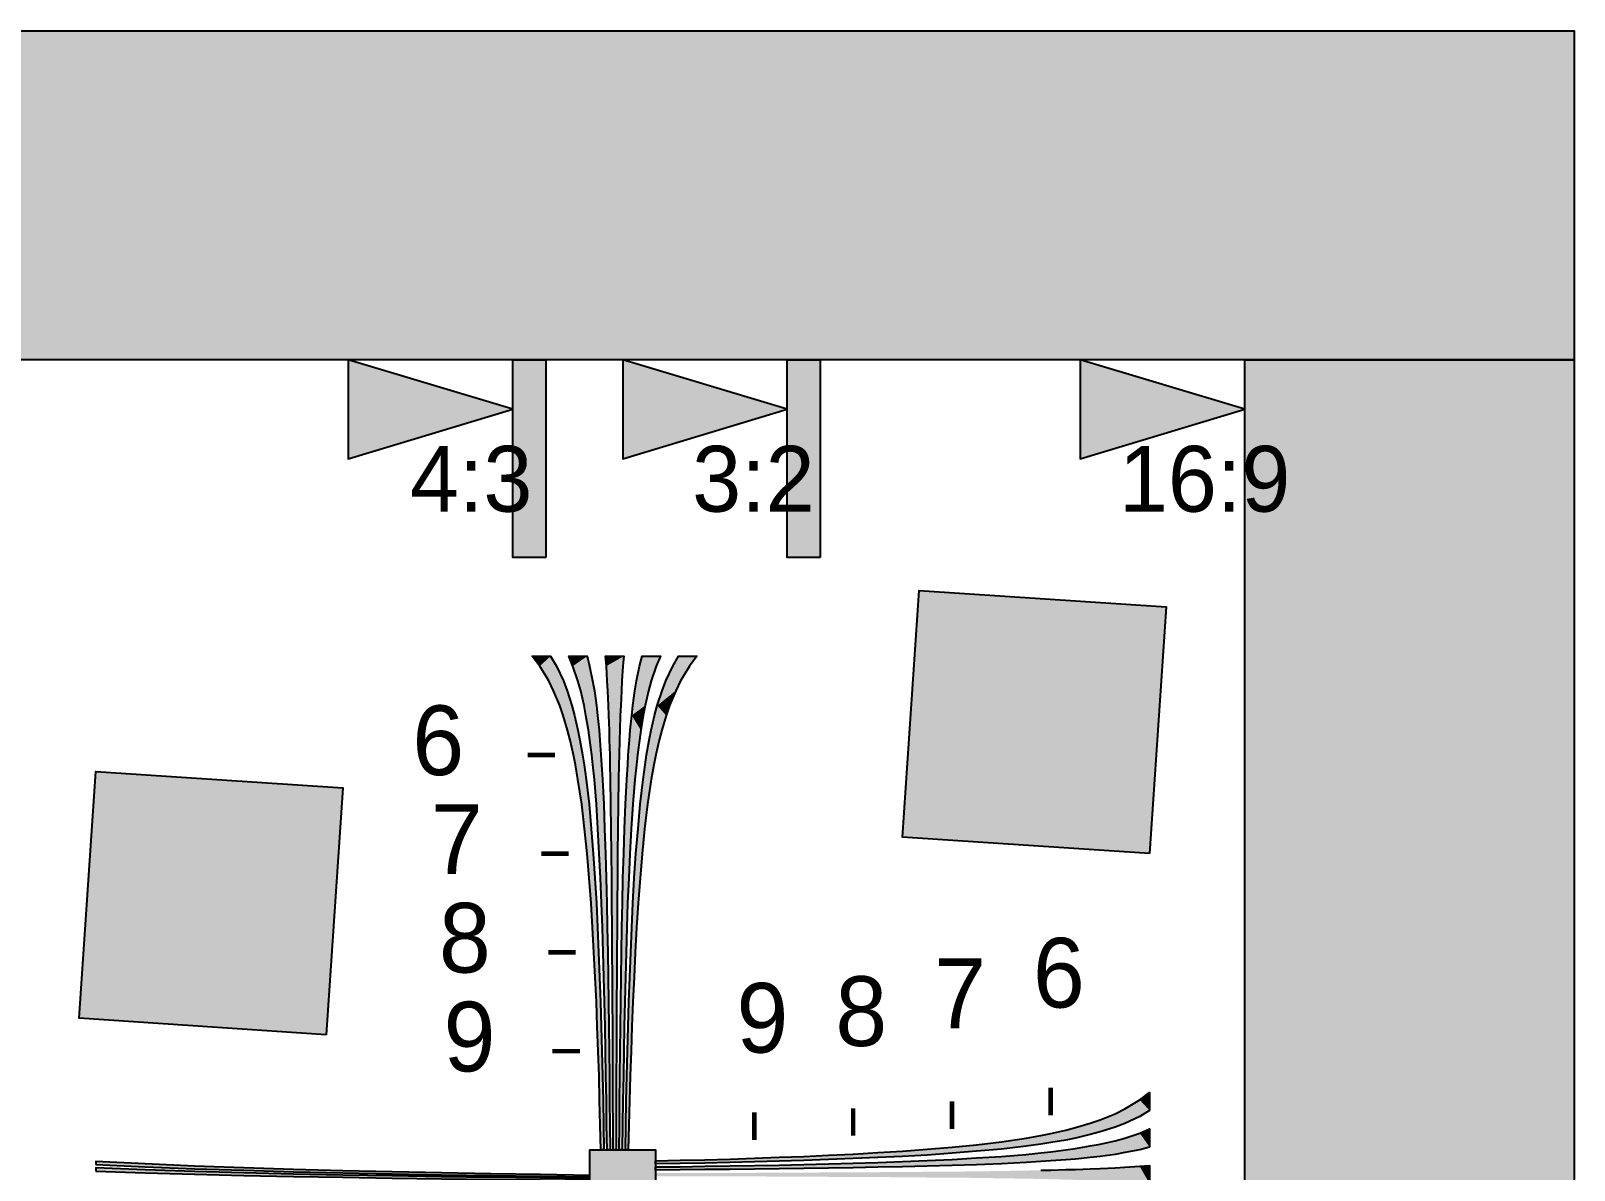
# Model space of a CAD drawing. Header units: millimetres. Extents: x 0 to 420, y 0 to 297.
# Drawn here: x 304 to 420, y 211.3 to 297 of the extents above; entities that cross this region are included whole.
import ezdxf

# ---------------------------------------------------------------- set-up
doc = ezdxf.new("R2010")
doc.units = ezdxf.units.MM
for name, color, linetype in [('FRAME', 7, 'Continuous'), ('GLUE', 1, 'Continuous'), ('LABELS', 7, 'Continuous'), ('PERIPHERY', 7, 'Continuous'), ('SFR', 7, 'Continuous')]:
    doc.layers.add(name, color=color, linetype=linetype)

msp = doc.modelspace()

# ---------------------------------------------------------------- hatches: boundary and pattern name
at = {"layer": 'FRAME', "true_color": 0x000000}
h = msp.add_hatch(color=7, dxfattribs=at)
h.dxf.hatch_style = 1
h.paths.add_polyline_path([(169.25, 297), (420, 297), (420, 272.25), (169.25, 272.25), (169.25, 297)])
h = msp.add_hatch(color=7, dxfattribs=at)
h.dxf.hatch_style = 1
h.paths.add_polyline_path([(327.87, 272.25), (327.87, 264.82), (340.24, 268.54), (327.87, 272.25)])
h = msp.add_hatch(color=7, dxfattribs=at)
h.dxf.hatch_style = 1
h.paths.add_polyline_path([(342.72, 257.4), (340.24, 257.4), (340.24, 272.25), (342.72, 272.25), (342.72, 257.4)])
h = msp.add_hatch(color=7, dxfattribs=at)
h.dxf.hatch_style = 1
h.paths.add_polyline_path([(348.5, 272.25), (348.5, 264.82), (360.87, 268.54), (348.5, 272.25)])
h = msp.add_hatch(color=7, dxfattribs=at)
h.dxf.hatch_style = 1
h.paths.add_polyline_path([(363.35, 257.4), (360.87, 257.4), (360.87, 272.25), (363.35, 272.25), (363.35, 257.4)])
h = msp.add_hatch(color=7, dxfattribs=at)
h.dxf.hatch_style = 1
h.paths.add_polyline_path([(382.87, 272.25), (382.87, 264.82), (395.25, 268.54), (382.87, 272.25)])
h = msp.add_hatch(color=7, dxfattribs=at)
h.dxf.hatch_style = 1
h.paths.add_polyline_path([(395.25, 272.25), (420, 272.25), (420, 24.75), (395.25, 24.75), (395.25, 272.25)])
at = {"layer": 'PERIPHERY', "true_color": 0x000000}
h = msp.add_hatch(color=7, dxfattribs=at)
h.dxf.hatch_style = 1
h.paths.add_polyline_path([(343.08, 249.97), (343.52, 249.23), (344.04, 248.12), (344.32, 247.38), (344.68, 246.26), (344.88, 245.52), (345.14, 244.41), (345.29, 243.66), (345.49, 242.55), (345.6, 241.81), (345.75, 240.69), (345.97, 238.84), (346.14, 236.98), (346.29, 235.12), (346.41, 233.27), (346.52, 231.41), (346.61, 229.56), (346.69, 227.7), (346.76, 225.84), (346.82, 223.99), (346.88, 222.13), (346.93, 220.27), (346.98, 218.42), (347.02, 216.56), (347.05, 214.71), (347.09, 212.85), (346.86, 212.85), (346.81, 214.71), (346.76, 216.56), (346.72, 218.42), (346.65, 220.27), (346.59, 222.13), (346.52, 223.99), (346.43, 225.84), (346.34, 227.7), (346.24, 229.56), (346.12, 231.41), (345.99, 233.27), (345.83, 235.13), (345.64, 236.98), (345.42, 238.84), (345.14, 240.69), (344.94, 241.81), (344.8, 242.55), (344.55, 243.66), (344.36, 244.41), (344.02, 245.52), (343.77, 246.26), (343.31, 247.38), (342.94, 248.12), (342.27, 249.23), (341.7, 249.98), (343.08, 249.98), (343.08, 249.97)])
h = msp.add_hatch(color=7, dxfattribs=at)
h.dxf.hatch_style = 1
h.paths.add_polyline_path([(345.83, 249.97), (346.01, 249.23), (346.24, 248.12), (346.37, 247.38), (346.52, 246.26), (346.6, 245.52), (346.72, 244.41), (346.78, 243.66), (346.86, 242.55), (346.91, 241.81), (346.98, 240.69), (347.07, 238.84), (347.14, 236.98), (347.2, 235.12), (347.26, 233.27), (347.3, 231.41), (347.34, 229.56), (347.38, 227.7), (347.4, 225.84), (347.43, 223.99), (347.46, 222.13), (347.48, 220.27), (347.5, 218.42), (347.51, 216.56), (347.53, 214.71), (347.55, 212.85), (347.32, 212.85), (347.29, 214.71), (347.27, 216.56), (347.24, 218.42), (347.2, 220.27), (347.17, 222.13), (347.13, 223.99), (347.08, 225.84), (347.03, 227.7), (346.98, 229.56), (346.91, 231.41), (346.83, 233.27), (346.74, 235.13), (346.64, 236.98), (346.52, 238.84), (346.37, 240.69), (346.26, 241.81), (346.17, 242.55), (346.04, 243.66), (345.93, 244.41), (345.74, 245.52), (345.6, 246.26), (345.35, 247.38), (345.14, 248.12), (344.76, 249.23), (344.45, 249.98), (345.83, 249.98), (345.83, 249.97)])
h = msp.add_hatch(color=7, dxfattribs=at)
h.dxf.hatch_style = 1
h.paths.add_polyline_path([(348.58, 249.97), (348.52, 249.23), (348.44, 248.12), (348.4, 247.38), (348.35, 246.26), (348.32, 245.52), (348.28, 244.41), (348.26, 243.66), (348.24, 242.55), (348.22, 241.81), (348.19, 240.69), (348.17, 238.84), (348.14, 236.98), (348.12, 235.12), (348.11, 233.27), (348.09, 231.41), (348.08, 229.56), (348.06, 227.7), (348.06, 225.84), (348.04, 223.99), (348.04, 222.13), (348.03, 220.27), (348.02, 218.42), (348.02, 216.56), (348.01, 214.71), (348.01, 212.85), (347.78, 212.85), (347.78, 214.71), (347.77, 216.56), (347.76, 218.42), (347.75, 220.27), (347.75, 222.13), (347.74, 223.99), (347.73, 225.84), (347.72, 227.7), (347.71, 229.56), (347.69, 231.41), (347.68, 233.27), (347.67, 235.13), (347.64, 236.98), (347.62, 238.84), (347.59, 240.69), (347.56, 241.81), (347.55, 242.55), (347.52, 243.66), (347.5, 244.41), (347.46, 245.52), (347.43, 246.26), (347.38, 247.38), (347.34, 248.12), (347.27, 249.23), (347.2, 249.98), (348.58, 249.98), (348.58, 249.97)])
h = msp.add_hatch(color=7, dxfattribs=at)
h.dxf.hatch_style = 1
h.paths.add_polyline_path([(351.33, 249.97), (351.02, 249.23), (350.64, 248.12), (350.44, 247.38), (350.18, 246.26), (350.04, 245.52), (349.86, 244.41), (349.75, 243.66), (349.61, 242.55), (349.53, 241.81), (349.42, 240.69), (349.27, 238.84), (349.14, 236.98), (349.04, 235.12), (348.95, 233.27), (348.87, 231.41), (348.81, 229.56), (348.75, 227.7), (348.7, 225.84), (348.66, 223.99), (348.61, 222.13), (348.58, 220.27), (348.55, 218.42), (348.52, 216.56), (348.49, 214.71), (348.46, 212.85), (348.24, 212.85), (348.25, 214.71), (348.27, 216.56), (348.28, 218.42), (348.3, 220.27), (348.33, 222.13), (348.35, 223.99), (348.38, 225.84), (348.41, 227.7), (348.44, 229.56), (348.48, 231.41), (348.52, 233.27), (348.58, 235.13), (348.64, 236.98), (348.72, 238.84), (348.81, 240.69), (348.88, 241.81), (348.92, 242.55), (349.01, 243.66), (349.07, 244.41), (349.18, 245.52), (349.27, 246.26), (349.42, 247.38), (349.54, 248.12), (349.77, 249.23), (349.96, 249.98), (351.33, 249.98), (351.33, 249.97)])
h = msp.add_hatch(color=7, dxfattribs=at)
h.dxf.hatch_style = 1
h.paths.add_polyline_path([(354.08, 249.97), (353.52, 249.23), (352.84, 248.12), (352.48, 247.38), (352.02, 246.26), (351.76, 245.52), (351.43, 244.41), (351.23, 243.66), (350.99, 242.55), (350.84, 241.81), (350.64, 240.69), (350.37, 238.84), (350.14, 236.98), (349.95, 235.12), (349.8, 233.27), (349.66, 231.41), (349.54, 229.56), (349.44, 227.7), (349.35, 225.84), (349.27, 223.99), (349.19, 222.13), (349.13, 220.27), (349.07, 218.42), (349.02, 216.56), (348.97, 214.71), (348.92, 212.85), (348.7, 212.85), (348.73, 214.71), (348.77, 216.56), (348.81, 218.42), (348.85, 220.27), (348.9, 222.13), (348.96, 223.99), (349.03, 225.84), (349.1, 227.7), (349.18, 229.56), (349.27, 231.41), (349.37, 233.27), (349.49, 235.13), (349.65, 236.98), (349.82, 238.84), (350.03, 240.69), (350.18, 241.81), (350.3, 242.55), (350.49, 243.66), (350.64, 244.41), (350.9, 245.52), (351.1, 246.26), (351.46, 247.38), (351.74, 248.12), (352.26, 249.23), (352.7, 249.98), (354.08, 249.98), (354.08, 249.97)])
h = msp.add_hatch(color=7, dxfattribs=at)
h.dxf.hatch_style = 1
h.paths.add_polyline_path([(388.1, 215.8), (387.35, 215.36), (386.24, 214.84), (385.5, 214.55), (384.38, 214.2), (383.64, 214), (382.53, 213.74), (381.79, 213.58), (380.67, 213.39), (379.93, 213.28), (378.82, 213.12), (376.96, 212.91), (375.1, 212.74), (373.25, 212.59), (371.39, 212.46), (369.53, 212.36), (367.68, 212.27), (365.82, 212.19), (363.97, 212.12), (362.11, 212.06), (360.25, 212), (358.4, 211.95), (356.54, 211.9), (354.68, 211.86), (352.83, 211.82), (350.97, 211.79), (350.97, 212.02), (352.83, 212.07), (354.68, 212.11), (356.54, 212.16), (358.4, 212.22), (360.25, 212.29), (362.11, 212.36), (363.97, 212.44), (365.82, 212.53), (367.68, 212.64), (369.53, 212.75), (371.39, 212.89), (373.25, 213.05), (375.1, 213.23), (376.96, 213.46), (378.82, 213.74), (379.93, 213.94), (380.67, 214.08), (381.79, 214.33), (382.53, 214.52), (383.64, 214.86), (384.38, 215.11), (385.5, 215.57), (386.24, 215.94), (387.35, 216.61), (388.1, 217.17), (388.1, 215.8)])
h = msp.add_hatch(color=7, dxfattribs=at)
h.dxf.hatch_style = 1
h.paths.add_polyline_path([(388.1, 213.05), (387.35, 212.86), (386.24, 212.64), (385.5, 212.51), (384.38, 212.36), (383.64, 212.28), (382.53, 212.16), (381.79, 212.1), (380.67, 212.02), (379.93, 211.97), (378.82, 211.9), (376.96, 211.81), (375.1, 211.73), (373.25, 211.67), (371.39, 211.62), (369.53, 211.58), (367.68, 211.54), (365.82, 211.5), (363.97, 211.47), (362.11, 211.45), (360.25, 211.42), (358.4, 211.4), (356.54, 211.38), (354.68, 211.36), (352.83, 211.34), (350.97, 211.33), (350.97, 211.56), (352.83, 211.58), (354.68, 211.61), (356.54, 211.64), (358.4, 211.67), (360.25, 211.71), (362.11, 211.75), (363.97, 211.8), (365.82, 211.84), (367.68, 211.9), (369.53, 211.97), (371.39, 212.04), (373.25, 212.13), (375.1, 212.24), (376.96, 212.36), (378.82, 212.51), (379.93, 212.62), (380.67, 212.7), (381.79, 212.84), (382.53, 212.95), (383.64, 213.14), (384.38, 213.27), (385.5, 213.53), (386.24, 213.74), (387.35, 214.11), (388.1, 214.42), (388.1, 213.05)])
h = msp.add_hatch(color=7, dxfattribs=at)
h.dxf.hatch_style = 1
h.paths.add_polyline_path([(350.97, 207.9), (346.02, 207.9), (346.02, 212.85), (350.97, 212.85), (350.97, 207.9)])
h = msp.add_hatch(color=7, dxfattribs=at)
h.dxf.hatch_style = 1
h.paths.add_polyline_path([(308.9, 211.74), (312.61, 211.57), (316.32, 211.43), (320.03, 211.31), (323.75, 211.2), (327.46, 211.12), (331.17, 211.04), (334.88, 210.97), (338.6, 210.91), (342.31, 210.86), (346.02, 210.81), (346.02, 210.93), (342.31, 210.99), (338.6, 211.05), (334.88, 211.12), (331.17, 211.2), (327.46, 211.28), (323.75, 211.38), (320.03, 211.5), (316.32, 211.63), (312.61, 211.79), (308.9, 211.98), (308.9, 211.74)])
h = msp.add_hatch(color=7, dxfattribs=at)
h.dxf.hatch_style = 1
h.paths.add_polyline_path([(308.9, 211.24), (312.61, 211.12), (316.32, 211.01), (320.03, 210.92), (323.75, 210.85), (327.46, 210.79), (331.17, 210.73), (334.88, 210.68), (338.6, 210.63), (342.31, 210.6), (346.02, 210.56), (346.02, 210.68), (342.31, 210.73), (338.6, 210.77), (334.88, 210.83), (331.17, 210.89), (327.46, 210.95), (323.75, 211.03), (320.03, 211.12), (316.32, 211.22), (312.61, 211.34), (308.9, 211.49), (308.9, 211.24)])
h = msp.add_hatch(color=7, dxfattribs=at)
h.dxf.hatch_style = 1
h.paths.add_polyline_path([(388.1, 210.3), (387.35, 210.36), (386.24, 210.44), (385.5, 210.48), (384.38, 210.53), (383.64, 210.56), (382.53, 210.59), (381.79, 210.61), (380.67, 210.64), (379.93, 210.66), (378.82, 210.68), (376.96, 210.71), (375.1, 210.74), (373.25, 210.76), (371.39, 210.77), (369.53, 210.79), (367.68, 210.8), (365.82, 210.81), (363.97, 210.82), (362.11, 210.83), (360.25, 210.84), (358.4, 210.85), (356.54, 210.86), (354.68, 210.86), (352.83, 210.87), (350.97, 210.87), (350.97, 211.1), (352.83, 211.1), (354.68, 211.11), (356.54, 211.12), (358.4, 211.12), (360.25, 211.13), (362.11, 211.14), (363.97, 211.15), (365.82, 211.16), (367.68, 211.17), (369.53, 211.18), (371.39, 211.2), (373.25, 211.21), (375.1, 211.23), (376.96, 211.26), (378.82, 211.29), (379.93, 211.32), (380.67, 211.33), (381.79, 211.36), (382.53, 211.38), (383.64, 211.42), (384.38, 211.45), (385.5, 211.49), (386.24, 211.54), (387.35, 211.61), (388.1, 211.67), (388.1, 210.3)])
at = {"layer": 'SFR', "true_color": 0x000000}
h = msp.add_hatch(color=7, dxfattribs=at)
h.dxf.hatch_style = 1
h.paths.add_polyline_path([(388.1, 235.13), (369.53, 236.36), (370.77, 254.92), (389.33, 253.69), (388.1, 235.13)])
h = msp.add_hatch(color=7, dxfattribs=at)
h.dxf.hatch_style = 1
h.paths.add_polyline_path([(326.22, 221.51), (307.66, 222.75), (308.9, 241.31), (327.46, 240.07), (326.22, 221.51)])

# ---------------------------------------------------------------- linework, layer by layer
at = {"layer": 'FRAME', "color": 250}
for points in [[(169.25, 297), (420, 297), (420, 272.25), (169.25, 272.25), (169.25, 297)], [(327.87, 272.25), (327.87, 264.82), (340.24, 268.54), (327.87, 272.25)], [(342.72, 257.4), (340.24, 257.4), (340.24, 272.25), (342.72, 272.25), (342.72, 257.4)], [(348.5, 272.25), (348.5, 264.82), (360.87, 268.54), (348.5, 272.25)], [(363.35, 257.4), (360.87, 257.4), (360.87, 272.25), (363.35, 272.25), (363.35, 257.4)], [(382.87, 272.25), (382.87, 264.82), (395.25, 268.54), (382.87, 272.25)], [(395.25, 272.25), (420, 272.25), (420, 24.75), (395.25, 24.75), (395.25, 272.25)]]:
    msp.add_lwpolyline(points, close=True, dxfattribs=at)
at = {"layer": 'FRAME', "color": 250, "true_color": 0x000000}
for points in [[(169.25, 297), (169.25, 272.25), (420, 272.25)], [(420, 272.25), (420, 297), (169.25, 297)], [(327.87, 272.25), (327.87, 264.82), (340.24, 268.54)], [(342.72, 257.4), (342.72, 272.25), (340.24, 272.25)], [(340.24, 272.25), (340.24, 257.4), (342.72, 257.4)], [(348.5, 272.25), (348.5, 264.82), (360.87, 268.54)], [(363.35, 257.4), (363.35, 272.25), (360.87, 272.25)], [(360.87, 272.25), (360.87, 257.4), (363.35, 257.4)], [(382.87, 272.25), (382.87, 264.82), (395.25, 268.54)], [(395.25, 272.25), (395.25, 24.75), (420, 24.75)], [(420, 24.75), (420, 272.25), (395.25, 272.25)]]:
    msp.add_solid(points, dxfattribs=at)
at = {"layer": 'GLUE', "color": 1, "lineweight": 18}
msp.add_lwpolyline([(0, 0), (420, 0), (420, 297), (0, 297), (0, 0)], dxfattribs=at)
at = {"layer": 'PERIPHERY', "color": 250}
for points in [[(343.08, 249.97), (343.52, 249.23), (344.04, 248.12), (344.32, 247.38), (344.68, 246.26), (344.88, 245.52), (345.14, 244.41), (345.29, 243.66), (345.49, 242.55), (345.6, 241.81), (345.75, 240.69), (345.97, 238.84), (346.14, 236.98), (346.29, 235.12), (346.41, 233.27), (346.52, 231.41), (346.61, 229.56), (346.69, 227.7), (346.76, 225.84), (346.82, 223.99), (346.88, 222.13), (346.93, 220.27), (346.98, 218.42), (347.02, 216.56), (347.05, 214.71), (347.09, 212.85), (346.86, 212.85), (346.81, 214.71), (346.76, 216.56), (346.72, 218.42), (346.65, 220.27), (346.59, 222.13), (346.52, 223.99), (346.43, 225.84), (346.34, 227.7), (346.24, 229.56), (346.12, 231.41), (345.99, 233.27), (345.83, 235.13), (345.64, 236.98), (345.42, 238.84), (345.14, 240.69), (344.94, 241.81), (344.8, 242.55), (344.55, 243.66), (344.36, 244.41), (344.02, 245.52), (343.77, 246.26), (343.31, 247.38), (342.94, 248.12), (342.27, 249.23), (341.7, 249.98), (343.08, 249.98), (343.08, 249.97)], [(345.83, 249.97), (346.01, 249.23), (346.24, 248.12), (346.37, 247.38), (346.52, 246.26), (346.6, 245.52), (346.72, 244.41), (346.78, 243.66), (346.86, 242.55), (346.91, 241.81), (346.98, 240.69), (347.07, 238.84), (347.14, 236.98), (347.2, 235.12), (347.26, 233.27), (347.3, 231.41), (347.34, 229.56), (347.38, 227.7), (347.4, 225.84), (347.43, 223.99), (347.46, 222.13), (347.48, 220.27), (347.5, 218.42), (347.51, 216.56), (347.53, 214.71), (347.55, 212.85), (347.32, 212.85), (347.29, 214.71), (347.27, 216.56), (347.24, 218.42), (347.2, 220.27), (347.17, 222.13), (347.13, 223.99), (347.08, 225.84), (347.03, 227.7), (346.98, 229.56), (346.91, 231.41), (346.83, 233.27), (346.74, 235.13), (346.64, 236.98), (346.52, 238.84), (346.37, 240.69), (346.26, 241.81), (346.17, 242.55), (346.04, 243.66), (345.93, 244.41), (345.74, 245.52), (345.6, 246.26), (345.35, 247.38), (345.14, 248.12), (344.76, 249.23), (344.45, 249.98), (345.83, 249.98), (345.83, 249.97)], [(348.58, 249.97), (348.52, 249.23), (348.44, 248.12), (348.4, 247.38), (348.35, 246.26), (348.32, 245.52), (348.28, 244.41), (348.26, 243.66), (348.24, 242.55), (348.22, 241.81), (348.19, 240.69), (348.17, 238.84), (348.14, 236.98), (348.12, 235.12), (348.11, 233.27), (348.09, 231.41), (348.08, 229.56), (348.06, 227.7), (348.06, 225.84), (348.04, 223.99), (348.04, 222.13), (348.03, 220.27), (348.02, 218.42), (348.02, 216.56), (348.01, 214.71), (348.01, 212.85), (347.78, 212.85), (347.78, 214.71), (347.77, 216.56), (347.76, 218.42), (347.75, 220.27), (347.75, 222.13), (347.74, 223.99), (347.73, 225.84), (347.72, 227.7), (347.71, 229.56), (347.69, 231.41), (347.68, 233.27), (347.67, 235.13), (347.64, 236.98), (347.62, 238.84), (347.59, 240.69), (347.56, 241.81), (347.55, 242.55), (347.52, 243.66), (347.5, 244.41), (347.46, 245.52), (347.43, 246.26), (347.38, 247.38), (347.34, 248.12), (347.27, 249.23), (347.2, 249.98), (348.58, 249.98), (348.58, 249.97)], [(351.33, 249.97), (351.02, 249.23), (350.64, 248.12), (350.44, 247.38), (350.18, 246.26), (350.04, 245.52), (349.86, 244.41), (349.75, 243.66), (349.61, 242.55), (349.53, 241.81), (349.42, 240.69), (349.27, 238.84), (349.14, 236.98), (349.04, 235.12), (348.95, 233.27), (348.87, 231.41), (348.81, 229.56), (348.75, 227.7), (348.7, 225.84), (348.66, 223.99), (348.61, 222.13), (348.58, 220.27), (348.55, 218.42), (348.52, 216.56), (348.49, 214.71), (348.46, 212.85), (348.24, 212.85), (348.25, 214.71), (348.27, 216.56), (348.28, 218.42), (348.3, 220.27), (348.33, 222.13), (348.35, 223.99), (348.38, 225.84), (348.41, 227.7), (348.44, 229.56), (348.48, 231.41), (348.52, 233.27), (348.58, 235.13), (348.64, 236.98), (348.72, 238.84), (348.81, 240.69), (348.88, 241.81), (348.92, 242.55), (349.01, 243.66), (349.07, 244.41), (349.18, 245.52), (349.27, 246.26), (349.42, 247.38), (349.54, 248.12), (349.77, 249.23), (349.96, 249.98), (351.33, 249.98), (351.33, 249.97)], [(354.08, 249.97), (353.52, 249.23), (352.84, 248.12), (352.48, 247.38), (352.02, 246.26), (351.76, 245.52), (351.43, 244.41), (351.23, 243.66), (350.99, 242.55), (350.84, 241.81), (350.64, 240.69), (350.37, 238.84), (350.14, 236.98), (349.95, 235.12), (349.8, 233.27), (349.66, 231.41), (349.54, 229.56), (349.44, 227.7), (349.35, 225.84), (349.27, 223.99), (349.19, 222.13), (349.13, 220.27), (349.07, 218.42), (349.02, 216.56), (348.97, 214.71), (348.92, 212.85), (348.7, 212.85), (348.73, 214.71), (348.77, 216.56), (348.81, 218.42), (348.85, 220.27), (348.9, 222.13), (348.96, 223.99), (349.03, 225.84), (349.1, 227.7), (349.18, 229.56), (349.27, 231.41), (349.37, 233.27), (349.49, 235.13), (349.65, 236.98), (349.82, 238.84), (350.03, 240.69), (350.18, 241.81), (350.3, 242.55), (350.49, 243.66), (350.64, 244.41), (350.9, 245.52), (351.1, 246.26), (351.46, 247.38), (351.74, 248.12), (352.26, 249.23), (352.7, 249.98), (354.08, 249.98), (354.08, 249.97)], [(388.1, 215.8), (387.35, 215.36), (386.24, 214.84), (385.5, 214.55), (384.38, 214.2), (383.64, 214), (382.53, 213.74), (381.79, 213.58), (380.67, 213.39), (379.93, 213.28), (378.82, 213.12), (376.96, 212.91), (375.1, 212.74), (373.25, 212.59), (371.39, 212.46), (369.53, 212.36), (367.68, 212.27), (365.82, 212.19), (363.97, 212.12), (362.11, 212.06), (360.25, 212), (358.4, 211.95), (356.54, 211.9), (354.68, 211.86), (352.83, 211.82), (350.97, 211.79), (350.97, 212.02), (352.83, 212.07), (354.68, 212.11), (356.54, 212.16), (358.4, 212.22), (360.25, 212.29), (362.11, 212.36), (363.97, 212.44), (365.82, 212.53), (367.68, 212.64), (369.53, 212.75), (371.39, 212.89), (373.25, 213.05), (375.1, 213.23), (376.96, 213.46), (378.82, 213.74), (379.93, 213.94), (380.67, 214.08), (381.79, 214.33), (382.53, 214.52), (383.64, 214.86), (384.38, 215.11), (385.5, 215.57), (386.24, 215.94), (387.35, 216.61), (388.1, 217.17), (388.1, 215.8)], [(388.1, 213.05), (387.35, 212.86), (386.24, 212.64), (385.5, 212.51), (384.38, 212.36), (383.64, 212.28), (382.53, 212.16), (381.79, 212.1), (380.67, 212.02), (379.93, 211.97), (378.82, 211.9), (376.96, 211.81), (375.1, 211.73), (373.25, 211.67), (371.39, 211.62), (369.53, 211.58), (367.68, 211.54), (365.82, 211.5), (363.97, 211.47), (362.11, 211.45), (360.25, 211.42), (358.4, 211.4), (356.54, 211.38), (354.68, 211.36), (352.83, 211.34), (350.97, 211.33), (350.97, 211.56), (352.83, 211.58), (354.68, 211.61), (356.54, 211.64), (358.4, 211.67), (360.25, 211.71), (362.11, 211.75), (363.97, 211.8), (365.82, 211.84), (367.68, 211.9), (369.53, 211.97), (371.39, 212.04), (373.25, 212.13), (375.1, 212.24), (376.96, 212.36), (378.82, 212.51), (379.93, 212.62), (380.67, 212.7), (381.79, 212.84), (382.53, 212.95), (383.64, 213.14), (384.38, 213.27), (385.5, 213.53), (386.24, 213.74), (387.35, 214.11), (388.1, 214.42), (388.1, 213.05)], [(350.97, 207.9), (346.02, 207.9), (346.02, 212.85), (350.97, 212.85), (350.97, 207.9)], [(308.9, 211.74), (312.61, 211.57), (316.32, 211.43), (320.03, 211.31), (323.75, 211.2), (327.46, 211.12), (331.17, 211.04), (334.88, 210.97), (338.6, 210.91), (342.31, 210.86), (346.02, 210.81), (346.02, 210.93), (342.31, 210.99), (338.6, 211.05), (334.88, 211.12), (331.17, 211.2), (327.46, 211.28), (323.75, 211.38), (320.03, 211.5), (316.32, 211.63), (312.61, 211.79), (308.9, 211.98), (308.9, 211.74)], [(308.9, 211.24), (312.61, 211.12), (316.32, 211.01), (320.03, 210.92), (323.75, 210.85), (327.46, 210.79), (331.17, 210.73), (334.88, 210.68), (338.6, 210.63), (342.31, 210.6), (346.02, 210.56), (346.02, 210.68), (342.31, 210.73), (338.6, 210.77), (334.88, 210.83), (331.17, 210.89), (327.46, 210.95), (323.75, 211.03), (320.03, 211.12), (316.32, 211.22), (312.61, 211.34), (308.9, 211.49), (308.9, 211.24)]]:
    msp.add_lwpolyline(points, close=True, dxfattribs=at)
at = {"layer": 'PERIPHERY', "color": 250, "lineweight": 35, "const_width": 0.344}
for points in [[(341.36, 242.55), (343.42, 242.55)], [(342.39, 235.12), (344.45, 235.12)], [(342.91, 227.7), (344.97, 227.7)], [(343.22, 220.27), (345.28, 220.27)], [(380.67, 217.52), (380.67, 215.45)], [(358.4, 215.66), (358.4, 213.6)], [(365.82, 215.97), (365.82, 213.91)], [(373.25, 216.49), (373.25, 214.42)]]:
    msp.add_lwpolyline(points, dxfattribs=at)
at = {"layer": 'PERIPHERY', "color": 250}
msp.add_lwpolyline([(379.93, 211.32), (380.67, 211.33), (381.79, 211.36), (382.53, 211.38), (383.64, 211.42), (384.38, 211.45), (385.5, 211.49), (386.24, 211.54), (387.35, 211.61), (388.1, 211.67), (388.1, 210.3)], dxfattribs=at)
at = {"layer": 'PERIPHERY', "color": 250, "true_color": 0x000000}
for points in [[(343.08, 249.97), (343.08, 249.98), (341.7, 249.98)], [(343.08, 249.97), (341.7, 249.98), (342.27, 249.23)], [(343.08, 249.97), (342.27, 249.23), (342.94, 248.12)], [(343.08, 249.97), (342.94, 248.12), (343.31, 247.38)], [(343.08, 249.97), (343.31, 247.38), (343.77, 246.26)], [(343.08, 249.97), (343.77, 246.26), (344.02, 245.52)], [(343.08, 249.97), (344.02, 245.52), (344.36, 244.41)], [(343.08, 249.97), (344.36, 244.41), (344.55, 243.66)], [(343.08, 249.97), (344.55, 243.66), (346.14, 236.98)], [(343.08, 249.97), (346.14, 236.98), (345.97, 238.84)], [(343.08, 249.97), (345.97, 238.84), (345.75, 240.69)], [(343.08, 249.97), (345.75, 240.69), (345.6, 241.81)], [(343.08, 249.97), (345.6, 241.81), (345.49, 242.55)], [(343.08, 249.97), (345.49, 242.55), (345.29, 243.66)], [(343.08, 249.97), (345.29, 243.66), (345.14, 244.41)], [(343.08, 249.97), (345.14, 244.41), (344.88, 245.52)], [(343.08, 249.97), (344.88, 245.52), (344.68, 246.26)], [(343.08, 249.97), (344.68, 246.26), (344.32, 247.38)], [(343.08, 249.97), (344.32, 247.38), (344.04, 248.12)], [(344.04, 248.12), (343.52, 249.23), (343.08, 249.97)], [(345.83, 249.97), (345.83, 249.98), (344.45, 249.98)], [(345.83, 249.97), (344.45, 249.98), (344.76, 249.23)], [(345.83, 249.97), (344.76, 249.23), (345.14, 248.12)], [(345.83, 249.97), (345.14, 248.12), (345.35, 247.38)], [(345.83, 249.97), (345.35, 247.38), (345.6, 246.26)], [(345.83, 249.97), (345.6, 246.26), (345.74, 245.52)], [(345.83, 249.97), (345.74, 245.52), (345.93, 244.41)], [(345.83, 249.97), (345.93, 244.41), (346.04, 243.66)], [(345.83, 249.97), (346.04, 243.66), (346.17, 242.55)], [(345.83, 249.97), (346.17, 242.55), (346.26, 241.81)], [(345.83, 249.97), (346.26, 241.81), (346.37, 240.69)], [(345.83, 249.97), (346.37, 240.69), (346.52, 238.84)], [(345.83, 249.97), (346.52, 238.84), (346.64, 236.98)], [(345.83, 249.97), (346.64, 236.98), (347.4, 225.84)], [(345.83, 249.97), (347.4, 225.84), (347.38, 227.7)], [(345.83, 249.97), (347.38, 227.7), (347.34, 229.56)], [(345.83, 249.97), (347.34, 229.56), (347.3, 231.41)], [(345.83, 249.97), (347.3, 231.41), (347.26, 233.27)], [(345.83, 249.97), (347.26, 233.27), (347.2, 235.12)], [(345.83, 249.97), (347.2, 235.12), (347.14, 236.98)], [(345.83, 249.97), (347.14, 236.98), (347.07, 238.84)], [(345.83, 249.97), (347.07, 238.84), (346.98, 240.69)], [(345.83, 249.97), (346.98, 240.69), (346.91, 241.81)], [(345.83, 249.97), (346.91, 241.81), (346.86, 242.55)], [(345.83, 249.97), (346.86, 242.55), (346.78, 243.66)], [(345.83, 249.97), (346.78, 243.66), (346.72, 244.41)], [(345.83, 249.97), (346.72, 244.41), (346.6, 245.52)], [(345.83, 249.97), (346.6, 245.52), (346.52, 246.26)], [(345.83, 249.97), (346.52, 246.26), (346.37, 247.38)], [(345.83, 249.97), (346.37, 247.38), (346.24, 248.12)], [(346.24, 248.12), (346.01, 249.23), (345.83, 249.97)], [(348.58, 249.97), (348.58, 249.98), (347.2, 249.98)], [(348.58, 249.97), (347.2, 249.98), (347.27, 249.23)], [(348.58, 249.97), (347.27, 249.23), (347.34, 248.12)], [(348.58, 249.97), (347.34, 248.12), (347.38, 247.38)], [(348.58, 249.97), (347.38, 247.38), (347.43, 246.26)], [(348.58, 249.97), (347.43, 246.26), (347.46, 245.52)], [(348.58, 249.97), (347.46, 245.52), (347.5, 244.41)], [(348.58, 249.97), (347.5, 244.41), (347.52, 243.66)], [(348.58, 249.97), (347.52, 243.66), (347.55, 242.55)], [(348.58, 249.97), (347.55, 242.55), (347.56, 241.81)], [(348.58, 249.97), (347.56, 241.81), (347.59, 240.69)], [(348.58, 249.97), (347.59, 240.69), (347.62, 238.84)], [(347.62, 238.84), (348.52, 249.23), (348.58, 249.97)], [(351.33, 249.97), (349.27, 246.26), (349.18, 245.52)], [(349.18, 245.52), (351.02, 249.23), (351.33, 249.97)], [(351.33, 249.97), (349.42, 247.38), (349.27, 246.26)], [(351.33, 249.97), (349.54, 248.12), (349.42, 247.38)], [(351.33, 249.97), (349.77, 249.23), (349.54, 248.12)], [(351.33, 249.97), (349.96, 249.98), (349.77, 249.23)], [(351.33, 249.97), (351.33, 249.98), (349.96, 249.98)], [(354.08, 249.97), (351.46, 247.38), (351.1, 246.26)], [(351.1, 246.26), (353.52, 249.23), (354.08, 249.97)], [(354.08, 249.97), (351.74, 248.12), (351.46, 247.38)], [(354.08, 249.97), (352.26, 249.23), (351.74, 248.12)], [(354.08, 249.97), (352.7, 249.98), (352.26, 249.23)], [(354.08, 249.97), (354.08, 249.98), (352.7, 249.98)], [(347.62, 238.84), (348.44, 248.12), (348.52, 249.23)], [(349.18, 245.52), (350.64, 248.12), (351.02, 249.23)], [(351.1, 246.26), (352.84, 248.12), (353.52, 249.23)], [(347.62, 238.84), (348.4, 247.38), (348.44, 248.12)], [(347.62, 238.84), (348.35, 246.26), (348.4, 247.38)], [(349.18, 245.52), (350.44, 247.38), (350.64, 248.12)], [(349.18, 245.52), (350.18, 246.26), (350.44, 247.38)], [(351.1, 246.26), (352.48, 247.38), (352.84, 248.12)], [(351.1, 246.26), (352.02, 246.26), (352.48, 247.38)], [(347.62, 238.84), (348.32, 245.52), (348.35, 246.26)], [(351.1, 246.26), (349.18, 229.56), (349.1, 227.7)], [(351.1, 246.26), (349.1, 227.7), (350.14, 236.98)], [(351.1, 246.26), (349.27, 231.41), (349.18, 229.56)], [(349.18, 245.52), (350.04, 245.52), (350.18, 246.26)], [(351.1, 246.26), (349.37, 233.27), (349.27, 231.41)], [(351.1, 246.26), (349.49, 235.13), (349.37, 233.27)], [(351.1, 246.26), (349.65, 236.98), (349.49, 235.13)], [(351.1, 246.26), (349.82, 238.84), (349.65, 236.98)], [(351.1, 246.26), (350.03, 240.69), (349.82, 238.84)], [(351.1, 246.26), (350.18, 241.81), (350.03, 240.69)], [(351.1, 246.26), (350.14, 236.98), (350.37, 238.84)], [(351.1, 246.26), (350.3, 242.55), (350.18, 241.81)], [(351.1, 246.26), (350.49, 243.66), (350.3, 242.55)], [(351.1, 246.26), (350.37, 238.84), (350.64, 240.69)], [(351.1, 246.26), (350.64, 244.41), (350.49, 243.66)], [(351.1, 246.26), (350.9, 245.52), (350.64, 244.41)], [(351.1, 246.26), (350.64, 240.69), (350.84, 241.81)], [(351.1, 246.26), (350.84, 241.81), (350.99, 242.55)], [(351.1, 246.26), (350.99, 242.55), (351.23, 243.66)], [(351.1, 246.26), (351.23, 243.66), (351.43, 244.41)], [(351.1, 246.26), (351.43, 244.41), (351.76, 245.52)], [(351.1, 246.26), (351.76, 245.52), (352.02, 246.26)], [(347.62, 238.84), (348.28, 244.41), (348.32, 245.52)], [(349.18, 245.52), (348.25, 214.71), (348.24, 212.85)], [(349.18, 245.52), (348.24, 212.85), (348.66, 223.99)], [(349.18, 245.52), (348.27, 216.56), (348.25, 214.71)], [(349.18, 245.52), (348.28, 218.42), (348.27, 216.56)], [(349.18, 245.52), (348.3, 220.27), (348.28, 218.42)], [(349.18, 245.52), (348.33, 222.13), (348.3, 220.27)], [(349.18, 245.52), (348.35, 223.99), (348.33, 222.13)], [(349.18, 245.52), (348.38, 225.84), (348.35, 223.99)], [(349.18, 245.52), (348.41, 227.7), (348.38, 225.84)], [(349.18, 245.52), (348.44, 229.56), (348.41, 227.7)], [(349.18, 245.52), (348.48, 231.41), (348.44, 229.56)], [(349.18, 245.52), (348.52, 233.27), (348.48, 231.41)], [(349.18, 245.52), (348.58, 235.13), (348.52, 233.27)], [(349.18, 245.52), (348.64, 236.98), (348.58, 235.13)], [(349.18, 245.52), (348.72, 238.84), (348.64, 236.98)], [(349.18, 245.52), (348.66, 223.99), (348.7, 225.84)], [(349.18, 245.52), (348.7, 225.84), (348.75, 227.7)], [(349.18, 245.52), (348.81, 240.69), (348.72, 238.84)], [(349.18, 245.52), (348.75, 227.7), (348.81, 229.56)], [(349.18, 245.52), (348.88, 241.81), (348.81, 240.69)], [(349.18, 245.52), (348.81, 229.56), (348.87, 231.41)], [(349.18, 245.52), (348.87, 231.41), (348.95, 233.27)], [(349.18, 245.52), (348.92, 242.55), (348.88, 241.81)], [(349.18, 245.52), (349.01, 243.66), (348.92, 242.55)], [(349.18, 245.52), (348.95, 233.27), (349.04, 235.12)], [(349.18, 245.52), (349.07, 244.41), (349.01, 243.66)], [(349.18, 245.52), (349.04, 235.12), (349.14, 236.98)], [(349.18, 245.52), (349.14, 236.98), (349.27, 238.84)], [(349.18, 245.52), (349.27, 238.84), (349.42, 240.69)], [(349.18, 245.52), (349.42, 240.69), (349.53, 241.81)], [(349.18, 245.52), (349.53, 241.81), (349.61, 242.55)], [(349.18, 245.52), (349.61, 242.55), (349.75, 243.66)], [(349.18, 245.52), (349.75, 243.66), (349.86, 244.41)], [(349.18, 245.52), (349.86, 244.41), (350.04, 245.52)], [(344.55, 243.66), (344.8, 242.55), (346.14, 236.98)], [(347.62, 238.84), (348.26, 243.66), (348.28, 244.41)], [(347.62, 238.84), (348.24, 242.55), (348.26, 243.66)], [(344.8, 242.55), (344.94, 241.81), (346.29, 235.12)], [(344.8, 242.55), (346.29, 235.12), (346.14, 236.98)], [(347.62, 238.84), (348.22, 241.81), (348.24, 242.55)], [(344.94, 241.81), (345.14, 240.69), (346.29, 235.12)], [(347.62, 238.84), (348.19, 240.69), (348.22, 241.81)], [(345.14, 240.69), (345.42, 238.84), (346.41, 233.27)], [(345.14, 240.69), (346.41, 233.27), (346.29, 235.12)], [(347.62, 238.84), (348.17, 238.84), (348.19, 240.69)], [(345.42, 238.84), (345.64, 236.98), (346.61, 229.56)], [(345.42, 238.84), (346.61, 229.56), (346.52, 231.41)], [(345.42, 238.84), (346.52, 231.41), (346.41, 233.27)], [(347.62, 238.84), (347.64, 236.98), (348.01, 212.85)], [(347.62, 238.84), (348.01, 212.85), (348.01, 214.71)], [(347.62, 238.84), (348.01, 214.71), (348.02, 216.56)], [(347.62, 238.84), (348.02, 216.56), (348.02, 218.42)], [(347.62, 238.84), (348.02, 218.42), (348.03, 220.27)], [(347.62, 238.84), (348.03, 220.27), (348.04, 222.13)], [(347.62, 238.84), (348.04, 222.13), (348.04, 223.99)], [(347.62, 238.84), (348.04, 223.99), (348.06, 225.84)], [(347.62, 238.84), (348.06, 225.84), (348.06, 227.7)], [(347.62, 238.84), (348.06, 227.7), (348.08, 229.56)], [(347.62, 238.84), (348.08, 229.56), (348.09, 231.41)], [(347.62, 238.84), (348.09, 231.41), (348.11, 233.27)], [(347.62, 238.84), (348.11, 233.27), (348.12, 235.12)], [(347.62, 238.84), (348.12, 235.12), (348.14, 236.98)], [(347.62, 238.84), (348.14, 236.98), (348.17, 238.84)], [(345.64, 236.98), (345.83, 235.13), (346.69, 227.7)], [(345.64, 236.98), (346.69, 227.7), (346.61, 229.56)], [(346.64, 236.98), (346.74, 235.13), (347.43, 223.99)], [(346.64, 236.98), (347.43, 223.99), (347.4, 225.84)], [(347.64, 236.98), (347.67, 235.13), (348.01, 212.85)], [(349.1, 227.7), (349.95, 235.12), (350.14, 236.98)], [(345.83, 235.13), (345.99, 233.27), (346.82, 223.99)], [(345.83, 235.13), (346.82, 223.99), (346.76, 225.84)], [(345.83, 235.13), (346.76, 225.84), (346.69, 227.7)], [(346.74, 235.13), (346.83, 233.27), (347.48, 220.27)], [(346.74, 235.13), (347.48, 220.27), (347.46, 222.13)], [(346.74, 235.13), (347.46, 222.13), (347.43, 223.99)], [(347.67, 235.13), (347.68, 233.27), (348.01, 212.85)], [(349.1, 227.7), (349.8, 233.27), (349.95, 235.12)], [(345.99, 233.27), (346.12, 231.41), (346.88, 222.13)], [(345.99, 233.27), (346.88, 222.13), (346.82, 223.99)], [(346.83, 233.27), (346.91, 231.41), (347.51, 216.56)], [(346.83, 233.27), (347.51, 216.56), (347.5, 218.42)], [(346.83, 233.27), (347.5, 218.42), (347.48, 220.27)], [(347.68, 233.27), (347.69, 231.41), (348.01, 212.85)], [(349.1, 227.7), (349.66, 231.41), (349.8, 233.27)], [(346.12, 231.41), (346.24, 229.56), (346.98, 218.42)], [(346.12, 231.41), (346.98, 218.42), (346.93, 220.27)], [(346.12, 231.41), (346.93, 220.27), (346.88, 222.13)], [(346.91, 231.41), (346.98, 229.56), (347.53, 214.71)], [(346.91, 231.41), (347.53, 214.71), (347.51, 216.56)], [(347.69, 231.41), (347.71, 229.56), (348.01, 212.85)], [(349.1, 227.7), (349.54, 229.56), (349.66, 231.41)], [(346.24, 229.56), (346.34, 227.7), (347.02, 216.56)], [(346.24, 229.56), (347.02, 216.56), (346.98, 218.42)], [(346.98, 229.56), (347.03, 227.7), (347.55, 212.85)], [(346.98, 229.56), (347.55, 212.85), (347.53, 214.71)], [(347.71, 229.56), (347.72, 227.7), (348.01, 212.85)], [(349.1, 227.7), (349.44, 227.7), (349.54, 229.56)], [(346.34, 227.7), (346.43, 225.84), (347.09, 212.85)], [(346.34, 227.7), (347.09, 212.85), (347.05, 214.71)], [(346.34, 227.7), (347.05, 214.71), (347.02, 216.56)], [(347.03, 227.7), (347.08, 225.84), (347.13, 223.99)], [(347.03, 227.7), (347.13, 223.99), (347.55, 212.85)], [(347.72, 227.7), (347.73, 225.84), (347.74, 223.99)], [(347.72, 227.7), (347.74, 223.99), (348.01, 212.85)], [(349.1, 227.7), (348.73, 214.71), (348.7, 212.85)], [(349.1, 227.7), (348.7, 212.85), (348.92, 212.85)], [(349.1, 227.7), (348.77, 216.56), (348.73, 214.71)], [(349.1, 227.7), (348.81, 218.42), (348.77, 216.56)], [(349.1, 227.7), (348.85, 220.27), (348.81, 218.42)], [(349.1, 227.7), (348.9, 222.13), (348.85, 220.27)], [(349.1, 227.7), (348.96, 223.99), (348.9, 222.13)], [(349.1, 227.7), (348.92, 212.85), (348.97, 214.71)], [(349.1, 227.7), (349.03, 225.84), (348.96, 223.99)], [(349.1, 227.7), (348.97, 214.71), (349.02, 216.56)], [(349.1, 227.7), (349.02, 216.56), (349.07, 218.42)], [(349.1, 227.7), (349.07, 218.42), (349.13, 220.27)], [(349.1, 227.7), (349.13, 220.27), (349.19, 222.13)], [(349.1, 227.7), (349.19, 222.13), (349.27, 223.99)], [(349.1, 227.7), (349.27, 223.99), (349.35, 225.84)], [(349.1, 227.7), (349.35, 225.84), (349.44, 227.7)], [(346.43, 225.84), (346.52, 223.99), (347.09, 212.85)], [(346.52, 223.99), (346.59, 222.13), (347.09, 212.85)], [(347.13, 223.99), (347.17, 222.13), (347.55, 212.85)], [(347.74, 223.99), (347.75, 222.13), (347.75, 220.27)], [(347.74, 223.99), (347.75, 220.27), (347.77, 216.56)], [(347.74, 223.99), (347.77, 216.56), (348.01, 212.85)], [(348.24, 212.85), (348.61, 222.13), (348.66, 223.99)], [(346.59, 222.13), (346.65, 220.27), (346.72, 218.42)], [(346.59, 222.13), (346.72, 218.42), (347.09, 212.85)], [(347.17, 222.13), (347.2, 220.27), (347.55, 212.85)], [(348.24, 212.85), (348.58, 220.27), (348.61, 222.13)], [(347.2, 220.27), (347.24, 218.42), (347.55, 212.85)], [(347.75, 220.27), (347.76, 218.42), (347.77, 216.56)], [(348.24, 212.85), (348.55, 218.42), (348.58, 220.27)], [(346.72, 218.42), (346.76, 216.56), (347.09, 212.85)], [(347.24, 218.42), (347.27, 216.56), (347.55, 212.85)], [(348.24, 212.85), (348.52, 216.56), (348.55, 218.42)], [(388.1, 215.8), (388.1, 217.17), (387.35, 216.61)], [(346.76, 216.56), (346.81, 214.71), (347.09, 212.85)], [(347.27, 216.56), (347.29, 214.71), (347.55, 212.85)], [(347.77, 216.56), (347.78, 214.71), (348.01, 212.85)], [(348.24, 212.85), (348.49, 214.71), (348.52, 216.56)], [(388.1, 215.8), (381.79, 214.33), (375.1, 212.74)], [(388.1, 215.8), (375.1, 212.74), (376.96, 212.91)], [(388.1, 215.8), (376.96, 212.91), (378.82, 213.12)], [(388.1, 215.8), (378.82, 213.12), (379.93, 213.28)], [(388.1, 215.8), (379.93, 213.28), (380.67, 213.39)], [(388.1, 215.8), (380.67, 213.39), (381.79, 213.58)], [(388.1, 215.8), (382.53, 214.52), (381.79, 214.33)], [(388.1, 215.8), (381.79, 213.58), (382.53, 213.74)], [(388.1, 215.8), (383.64, 214.86), (382.53, 214.52)], [(388.1, 215.8), (382.53, 213.74), (383.64, 214)], [(388.1, 215.8), (384.38, 215.11), (383.64, 214.86)], [(388.1, 215.8), (383.64, 214), (384.38, 214.2)], [(388.1, 215.8), (385.5, 215.57), (384.38, 215.11)], [(388.1, 215.8), (384.38, 214.2), (385.5, 214.55)], [(388.1, 215.8), (386.24, 215.94), (385.5, 215.57)], [(388.1, 215.8), (385.5, 214.55), (386.24, 214.84)], [(388.1, 215.8), (387.35, 216.61), (386.24, 215.94)], [(386.24, 214.84), (387.35, 215.36), (388.1, 215.8)], [(346.81, 214.71), (346.86, 212.85), (347.09, 212.85)], [(347.29, 214.71), (347.32, 212.85), (347.55, 212.85)], [(347.78, 214.71), (347.78, 212.85), (348.01, 212.85)], [(348.24, 212.85), (348.46, 212.85), (348.49, 214.71)], [(376.96, 213.46), (375.1, 213.23), (367.68, 212.27)], [(376.96, 213.46), (367.68, 212.27), (369.53, 212.36)], [(376.96, 213.46), (369.53, 212.36), (371.39, 212.46)], [(378.82, 213.74), (376.96, 213.46), (371.39, 212.46)], [(378.82, 213.74), (371.39, 212.46), (373.25, 212.59)], [(380.67, 214.08), (379.93, 213.94), (373.25, 212.59)], [(380.67, 214.08), (373.25, 212.59), (375.1, 212.74)], [(379.93, 213.94), (378.82, 213.74), (373.25, 212.59)], [(381.79, 214.33), (380.67, 214.08), (375.1, 212.74)], [(388.1, 213.05), (385.5, 213.53), (384.38, 213.27)], [(388.1, 213.05), (386.24, 213.74), (385.5, 213.53)], [(388.1, 213.05), (387.35, 214.11), (386.24, 213.74)], [(388.1, 213.05), (388.1, 214.42), (387.35, 214.11)], [(350.97, 207.9), (350.97, 212.85), (346.02, 212.85)], [(346.02, 212.85), (346.02, 207.9), (350.97, 207.9)], [(365.82, 212.53), (363.97, 212.44), (350.97, 211.79)], [(365.82, 212.53), (350.97, 211.79), (352.83, 211.82)], [(363.97, 212.44), (362.11, 212.36), (350.97, 211.79)], [(362.11, 212.36), (360.25, 212.29), (350.97, 211.79)], [(360.25, 212.29), (356.54, 212.16), (350.97, 211.79)], [(365.82, 212.53), (352.83, 211.82), (354.68, 211.86)], [(367.68, 212.64), (365.82, 212.53), (354.68, 211.86)], [(367.68, 212.64), (354.68, 211.86), (356.54, 211.9)], [(369.53, 212.75), (367.68, 212.64), (356.54, 211.9)], [(369.53, 212.75), (356.54, 211.9), (358.4, 211.95)], [(360.25, 212.29), (358.4, 212.22), (356.54, 212.16)], [(369.53, 212.75), (358.4, 211.95), (360.25, 212)], [(371.39, 212.89), (369.53, 212.75), (360.25, 212)], [(371.39, 212.89), (360.25, 212), (362.11, 212.06)], [(373.25, 213.05), (371.39, 212.89), (362.11, 212.06)], [(373.25, 213.05), (362.11, 212.06), (363.97, 212.12)], [(388.1, 213.05), (375.1, 212.24), (363.97, 211.47)], [(388.1, 213.05), (363.97, 211.47), (365.82, 211.5)], [(373.25, 213.05), (363.97, 212.12), (365.82, 212.19)], [(375.1, 213.23), (373.25, 213.05), (365.82, 212.19)], [(375.1, 213.23), (365.82, 212.19), (367.68, 212.27)], [(388.1, 213.05), (365.82, 211.5), (367.68, 211.54)], [(388.1, 213.05), (367.68, 211.54), (369.53, 211.58)], [(388.1, 213.05), (369.53, 211.58), (371.39, 211.62)], [(388.1, 213.05), (371.39, 211.62), (373.25, 211.67)], [(388.1, 213.05), (373.25, 211.67), (375.1, 211.73)], [(388.1, 213.05), (376.96, 212.36), (375.1, 212.24)], [(388.1, 213.05), (375.1, 211.73), (376.96, 211.81)], [(388.1, 213.05), (378.82, 212.51), (376.96, 212.36)], [(388.1, 213.05), (376.96, 211.81), (378.82, 211.9)], [(388.1, 213.05), (379.93, 212.62), (378.82, 212.51)], [(388.1, 213.05), (378.82, 211.9), (379.93, 211.97)], [(388.1, 213.05), (380.67, 212.7), (379.93, 212.62)], [(388.1, 213.05), (379.93, 211.97), (380.67, 212.02)], [(388.1, 213.05), (381.79, 212.84), (380.67, 212.7)], [(388.1, 213.05), (380.67, 212.02), (381.79, 212.1)], [(388.1, 213.05), (382.53, 212.95), (381.79, 212.84)], [(388.1, 213.05), (381.79, 212.1), (382.53, 212.16)], [(388.1, 213.05), (383.64, 213.14), (382.53, 212.95)], [(388.1, 213.05), (382.53, 212.16), (383.64, 212.28)], [(388.1, 213.05), (384.38, 213.27), (383.64, 213.14)], [(388.1, 213.05), (383.64, 212.28), (384.38, 212.36)], [(388.1, 213.05), (384.38, 212.36), (385.5, 212.51)], [(388.1, 213.05), (385.5, 212.51), (386.24, 212.64)], [(386.24, 212.64), (387.35, 212.86), (388.1, 213.05)], [(308.9, 211.98), (308.9, 211.74), (312.61, 211.57)], [(308.9, 211.98), (312.61, 211.57), (316.32, 211.43)], [(308.9, 211.98), (316.32, 211.43), (320.03, 211.31)], [(308.9, 211.98), (320.03, 211.31), (323.75, 211.2)], [(323.75, 211.2), (312.61, 211.79), (308.9, 211.98)], [(308.9, 211.49), (308.9, 211.24), (312.61, 211.12)], [(308.9, 211.49), (312.61, 211.12), (316.32, 211.01)], [(308.9, 211.49), (316.32, 211.01), (320.03, 210.92)], [(308.9, 211.49), (320.03, 210.92), (323.75, 210.85)], [(323.75, 210.85), (312.61, 211.34), (308.9, 211.49)], [(323.75, 211.2), (316.32, 211.63), (312.61, 211.79)], [(323.75, 210.85), (316.32, 211.22), (312.61, 211.34)], [(323.75, 211.2), (320.03, 211.5), (316.32, 211.63)], [(323.75, 211.2), (323.75, 211.38), (320.03, 211.5)], [(323.75, 211.2), (327.46, 211.28), (323.75, 211.38)], [(356.54, 212.16), (354.68, 212.11), (350.97, 211.79)], [(354.68, 212.11), (352.83, 212.07), (350.97, 212.02)], [(354.68, 212.11), (350.97, 212.02), (350.97, 211.79)], [(367.68, 211.9), (365.82, 211.84), (350.97, 211.33)], [(367.68, 211.9), (350.97, 211.33), (352.83, 211.34)], [(365.82, 211.84), (362.11, 211.75), (350.97, 211.33)], [(362.11, 211.75), (360.25, 211.71), (350.97, 211.33)], [(360.25, 211.71), (358.4, 211.67), (350.97, 211.33)], [(358.4, 211.67), (356.54, 211.64), (350.97, 211.33)], [(356.54, 211.64), (354.68, 211.61), (350.97, 211.33)], [(354.68, 211.61), (352.83, 211.58), (350.97, 211.33)], [(352.83, 211.58), (350.97, 211.56), (350.97, 211.33)], [(369.53, 211.97), (367.68, 211.9), (352.83, 211.34)], [(369.53, 211.97), (352.83, 211.34), (354.68, 211.36)], [(371.39, 212.04), (369.53, 211.97), (354.68, 211.36)], [(371.39, 212.04), (354.68, 211.36), (356.54, 211.38)], [(371.39, 212.04), (356.54, 211.38), (358.4, 211.4)], [(373.25, 212.13), (371.39, 212.04), (358.4, 211.4)], [(373.25, 212.13), (358.4, 211.4), (360.25, 211.42)], [(373.25, 212.13), (360.25, 211.42), (362.11, 211.45)], [(375.1, 212.24), (373.25, 212.13), (362.11, 211.45)], [(375.1, 212.24), (362.11, 211.45), (363.97, 211.47)], [(365.82, 211.84), (363.97, 211.8), (362.11, 211.75)], [(388.1, 210.3), (380.67, 211.33), (379.93, 211.32)], [(388.1, 210.3), (381.79, 211.36), (380.67, 211.33)], [(388.1, 210.3), (382.53, 211.38), (381.79, 211.36)], [(388.1, 210.3), (383.64, 211.42), (382.53, 211.38)], [(388.1, 210.3), (384.38, 211.45), (383.64, 211.42)], [(388.1, 210.3), (385.5, 211.49), (384.38, 211.45)], [(388.1, 210.3), (386.24, 211.54), (385.5, 211.49)], [(388.1, 210.3), (387.35, 211.61), (386.24, 211.54)], [(388.1, 210.3), (388.1, 211.67), (387.35, 211.61)]]:
    msp.add_solid(points, dxfattribs=at)
at = {"layer": 'SFR', "color": 250}
for points in [[(388.1, 235.13), (369.53, 236.36), (370.77, 254.92), (389.33, 253.69), (388.1, 235.13)], [(326.22, 221.51), (307.66, 222.75), (308.9, 241.31), (327.46, 240.07), (326.22, 221.51)]]:
    msp.add_lwpolyline(points, close=True, dxfattribs=at)
at = {"layer": 'SFR', "color": 250, "true_color": 0x000000}
for points in [[(370.77, 254.92), (369.53, 236.36), (388.1, 235.13)], [(388.1, 235.13), (389.33, 253.69), (370.77, 254.92)], [(308.9, 241.31), (307.66, 222.75), (326.22, 221.51)], [(326.22, 221.51), (327.46, 240.07), (308.9, 241.31)]]:
    msp.add_solid(points, dxfattribs=at)

# ---------------------------------------------------------------- texts
at = {"layer": 'LABELS', "color": 250}
for s, height, p in [('4:3', 4.95, (332.51, 260.84)), ('3:2', 4.95, (353.72, 260.84)), ('16:9', 4.95, (385.79, 260.84)), ('6', 5.24, (332.69, 241.03)), ('7', 5.24, (334.09, 233.6)), ('8', 5.24, (334.69, 226.18)), ('6', 5.24, (379.33, 223.55)), ('7', 5.24, (371.9, 222)), ('9', 5.24, (357.05, 220.16)), ('8', 5.24, (364.48, 220.66)), ('9', 5.24, (335.04, 218.75))]:
    msp.add_text(s, height=height, dxfattribs=at).set_placement(p)

doc.saveas('drawing.dxf')
